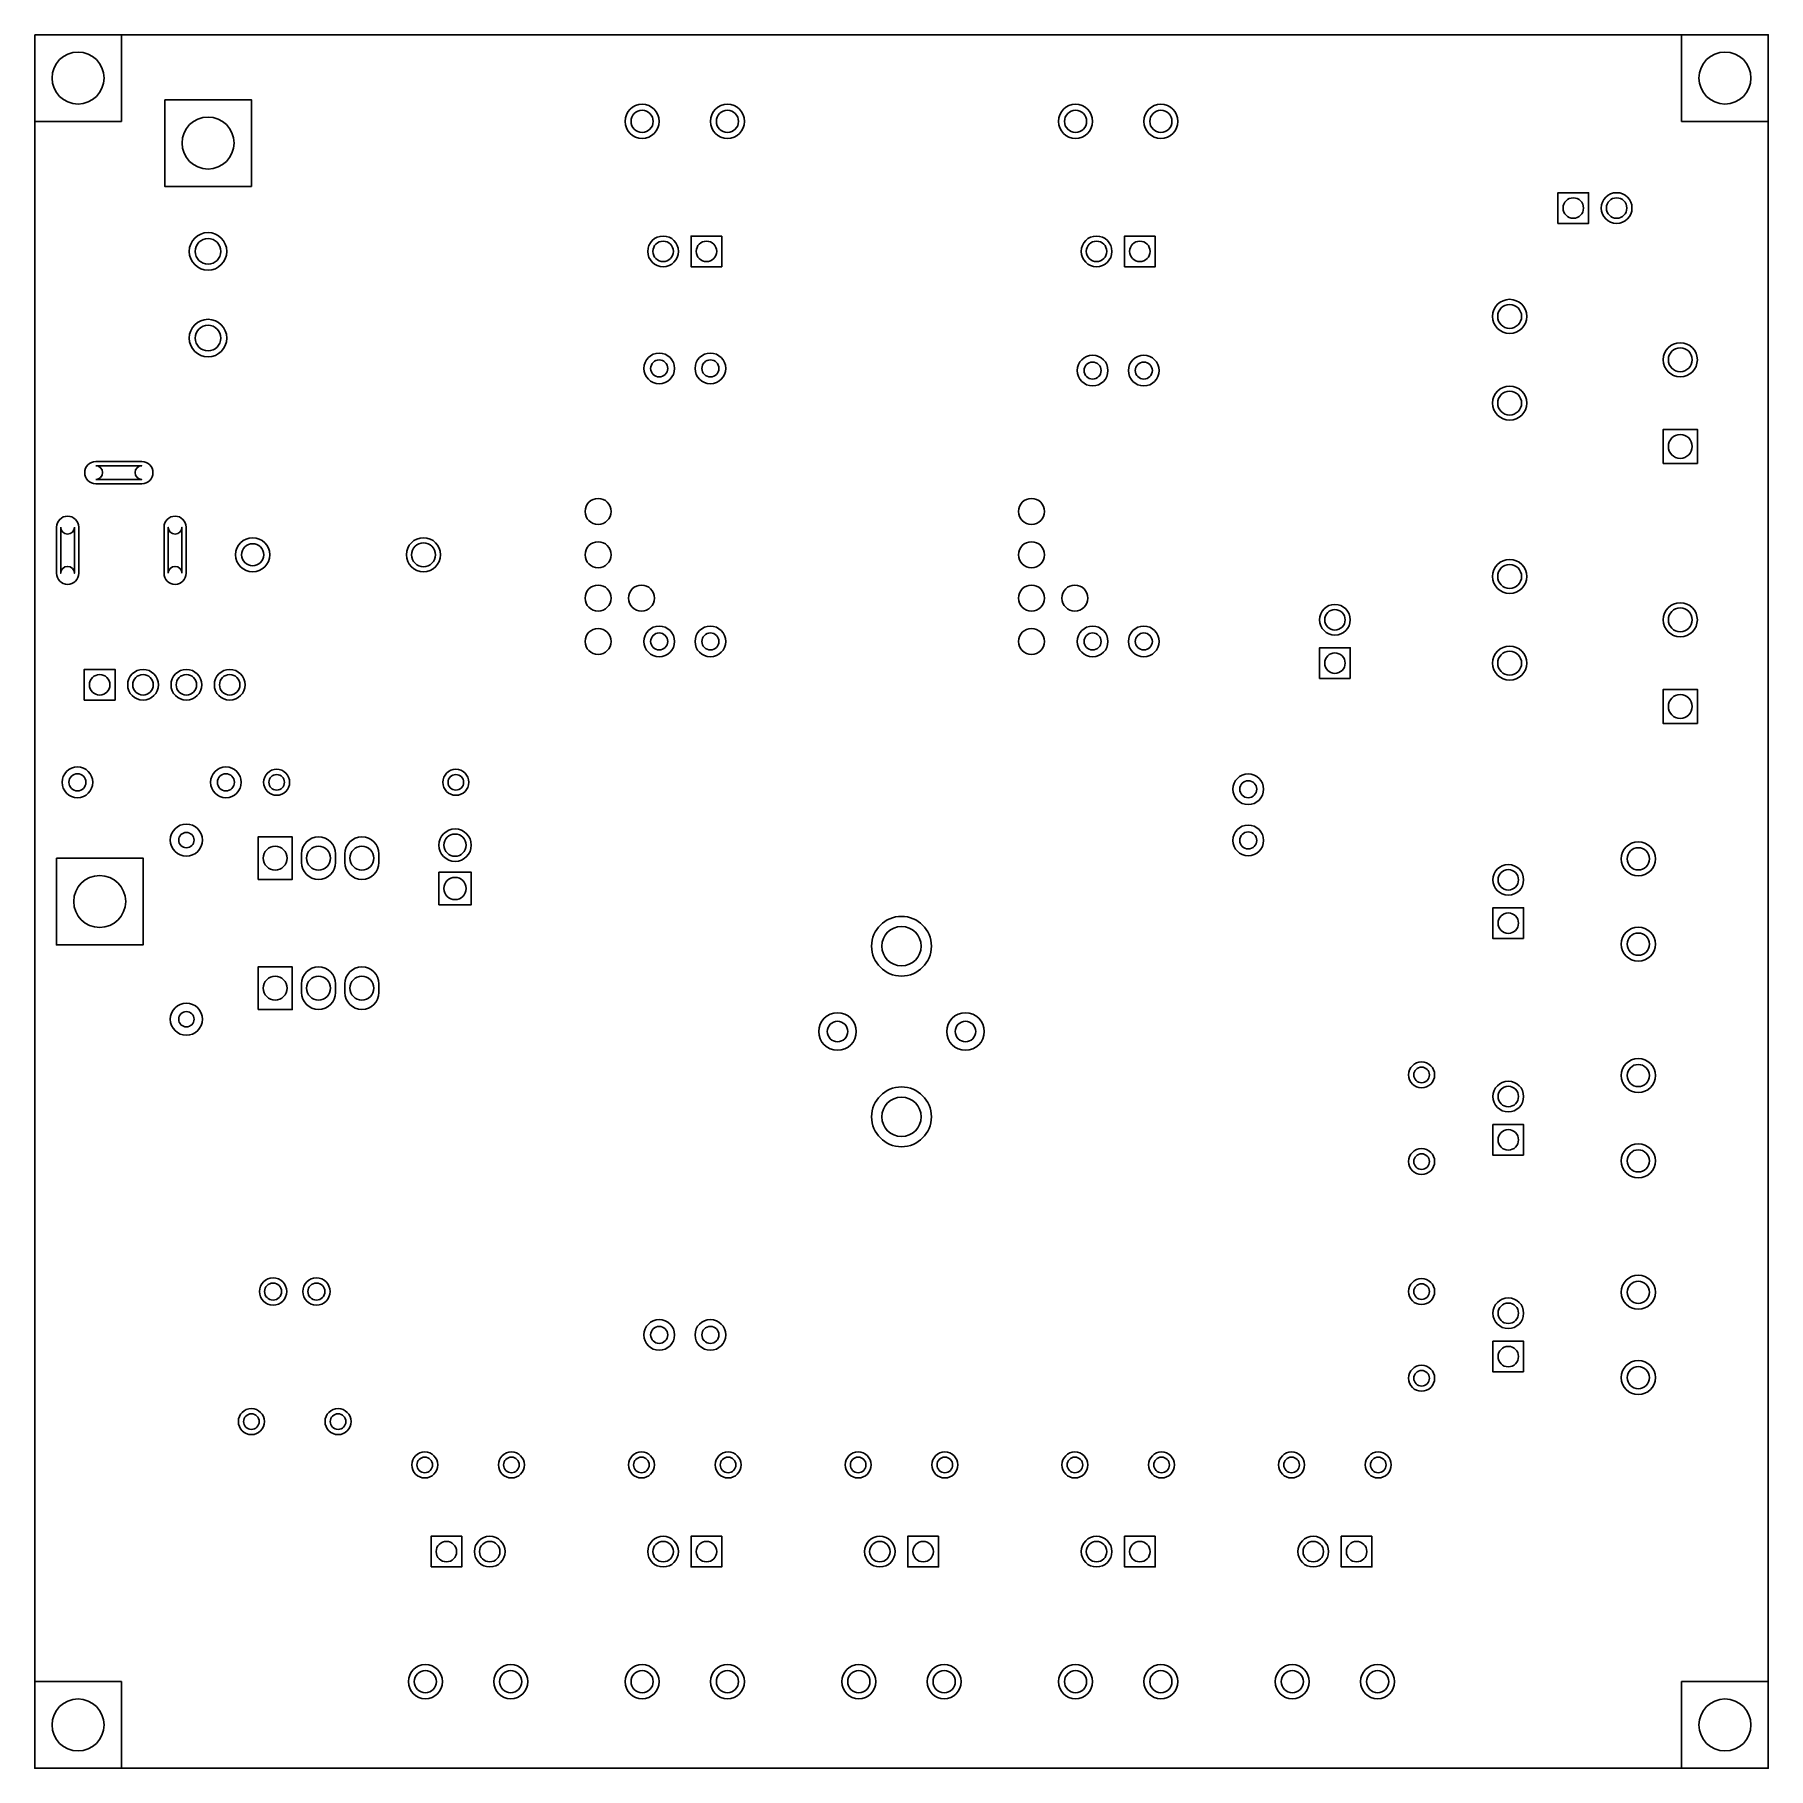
# Model space of a CAD drawing. Header units: millimetres. Extents: x 0 to 4000, y -4000 to 0.
import ezdxf

# ---------------------------------------------------------------- set-up
doc = ezdxf.new("R2010")
doc.units = ezdxf.units.MM

msp = doc.modelspace()

# ---------------------------------------------------------------- linework, layer by layer
for points in [[(0, 0), (4000, 0), (4000, -4000), (0, -4000), (0, 0)], [(0, 0), (200, 0), (200, -200), (0, -200)], [(3800, 0), (4000, 0), (4000, -200), (3800, -200)], [(300, -150), (500, -150), (500, -350), (300, -350)], [(3514.567, -435.433), (3585.433, -435.433), (3585.433, -364.567), (3514.567, -364.567)], [(1585.433, -464.567), (1514.567, -464.567), (1514.567, -535.433), (1585.433, -535.433)], [(2585.433, -464.567), (2514.567, -464.567), (2514.567, -535.433), (2585.433, -535.433)], [(3836.22, -989.37), (3836.22, -910.63), (3757.48, -910.63), (3757.48, -989.37)], [(140.939, -994.702), (247.239, -994.702)], [(247.2395, -984.8595), (140.9405, -984.8595)], [(140.939, -1026.198), (247.239, -1026.198)], [(247.2395, -1036.0405), (140.9405, -1036.0405)], [(50.3995, -1242.6995), (50.3995, -1136.4005)], [(60.241, -1136.4), (60.241, -1242.7)], [(91.737, -1136.4), (91.737, -1242.7)], [(101.5805, -1242.6995), (101.5805, -1136.4005)], [(298.4195, -1136.4005), (298.4195, -1242.6995)], [(308.261, -1242.7), (308.261, -1136.4)], [(339.757, -1242.7), (339.757, -1136.4)], [(349.6005, -1136.4005), (349.6005, -1242.6995)], [(3035.433, -1485.433), (3035.433, -1414.567), (2964.567, -1414.567), (2964.567, -1485.433)], [(114.567, -1535.433), (185.433, -1535.433), (185.433, -1464.567), (114.567, -1464.567)], [(3836.22, -1589.37), (3836.22, -1510.63), (3757.48, -1510.63), (3757.48, -1589.37)], [(515.6, -1949.2), (594.4, -1949.2), (594.4, -1850.8), (515.6, -1850.8)], [(50, -1900), (250, -1900), (250, -2100), (50, -2100)], [(615.63, -1890.1575), (615.63, -1909.8425)], [(694.37, -1890.1575), (694.37, -1909.8425)], [(715.63, -1890.1575), (715.63, -1909.8425)], [(794.37, -1890.1575), (794.37, -1909.8425)], [(932.598, -2007.402), (932.598, -1932.599), (1007.401, -1932.599), (1007.401, -2007.402)], [(3435.433, -2085.433), (3435.433, -2014.567), (3364.567, -2014.567), (3364.567, -2085.433)], [(515.6, -2249.2), (594.4, -2249.2), (594.4, -2150.8), (515.6, -2150.8)], [(615.63, -2190.1575), (615.63, -2209.8425)], [(694.37, -2190.1575), (694.37, -2209.8425)], [(715.63, -2190.1575), (715.63, -2209.8425)], [(794.37, -2190.1575), (794.37, -2209.8425)], [(3435.433, -2585.433), (3435.433, -2514.567), (3364.567, -2514.567), (3364.567, -2585.433)], [(3435.433, -3085.433), (3435.433, -3014.567), (3364.567, -3014.567), (3364.567, -3085.433)], [(914.567, -3535.433), (985.433, -3535.433), (985.433, -3464.567), (914.567, -3464.567)], [(1585.433, -3464.567), (1514.567, -3464.567), (1514.567, -3535.433), (1585.433, -3535.433)], [(2085.433, -3464.567), (2014.567, -3464.567), (2014.567, -3535.433), (2085.433, -3535.433)], [(2585.433, -3464.567), (2514.567, -3464.567), (2514.567, -3535.433), (2585.433, -3535.433)], [(3085.433, -3464.567), (3014.567, -3464.567), (3014.567, -3535.433), (3085.433, -3535.433)], [(0, -3800), (200, -3800), (200, -4000), (0, -4000)], [(3800, -3800), (4000, -3800), (4000, -4000), (3800, -4000)]]:
    msp.add_lwpolyline(points, close=True)
for centre, radius in [((100, -100), 60), ((3900, -100), 60), ((400, -250), 60), ((1401.55, -200), 39.37), ((1401.55, -200), 25.591), ((1598.45, -200), 39.37), ((1598.45, -200), 25.591), ((2401.55, -200), 39.37), ((2401.55, -200), 25.591), ((2598.45, -200), 39.37), ((2598.45, -200), 25.591), ((3550, -400), 23.622), ((3650, -400), 35.433), ((3650, -400), 23.622), ((400, -500), 43.307), ((400, -500), 29.528), ((1450, -500), 35.433), ((1450, -500), 23.622), ((1550, -500), 23.622), ((2450, -500), 35.433), ((2450, -500), 23.622), ((2550, -500), 23.622), ((3403.15, -650), 39.37), ((3403.15, -650), 27.559), ((400, -700), 43.307), ((400, -700), 29.528), ((3796.85, -750), 39.37), ((1440.94, -770), 35.433), ((1440.942, -770.002), 19.685), ((1559.06, -770), 35.433), ((1559.062, -770.002), 19.685), ((2440.94, -775), 35.433), ((2440.94, -775), 19.685), ((2559.06, -775), 35.433), ((2559.06, -775), 19.685), ((3796.85, -750), 27.559), ((3403.15, -850), 39.37), ((3403.15, -850), 27.559), ((3796.85, -950), 27.559), ((1300, -1100), 30), ((2300, -1100), 30), ((502.95, -1200), 39.37), ((502.953, -1200), 25.591), ((897.04, -1200), 39.37), ((897.047, -1200), 27.559), ((1300, -1200), 30), ((2300, -1200), 30), ((3403.15, -1250), 39.37), ((3403.15, -1250), 27.559), ((1300, -1300), 30), ((1400, -1300), 30), ((2300, -1300), 30), ((2400, -1300), 30), ((3000, -1350), 35.433), ((3796.85, -1350), 39.37), ((3000, -1350), 23.622), ((3796.85, -1350), 27.559), ((1300, -1400), 30), ((1440.94, -1400), 35.433), ((1440.942, -1400.002), 19.685), ((1559.06, -1400), 35.433), ((1559.062, -1400.002), 19.685), ((2300, -1400), 30), ((2440.94, -1400), 35.433), ((2440.94, -1400), 19.685), ((2559.06, -1400), 35.433), ((2559.06, -1400), 19.685), ((3000, -1450), 23.622), ((3403.15, -1450), 39.37), ((3403.15, -1450), 27.559), ((150, -1500), 23.622), ((250, -1500), 35.433), ((250, -1500), 23.622), ((350, -1500), 35.433), ((350, -1500), 23.622), ((450, -1500), 35.433), ((450, -1500), 23.622), ((3796.85, -1550), 27.559), ((98.74, -1725), 35.433), ((98.738, -1725), 19.685), ((441.26, -1725), 35.433), ((441.262, -1725), 19.685), ((558.31, -1725), 30), ((558.307, -1725), 18), ((971.7, -1725), 30), ((971.693, -1725), 18), ((2800, -1740.94), 35.433), ((2800, -1740.94), 19.685), ((350, -1858.31), 37), ((970, -1870), 37.4015), ((2800, -1859.06), 35.433), ((2800, -1859.06), 19.685), ((350, -1858.307), 17.7), ((555, -1900), 27.559), ((655, -1900), 27.559), ((755, -1900), 27.559), ((970, -1870), 25.591), ((3700, -1901.55), 39.37), ((3700, -1901.55), 25.591), ((3400, -1950), 35.433), ((150, -2000), 60), ((970, -1970), 25.591), ((3400, -1950), 23.622), ((2000, -2103.15), 68.8975), ((3400, -2050), 23.622), ((2000, -2103.15), 45.276), ((3700, -2098.45), 39.37), ((3700, -2098.45), 25.591), ((555, -2200), 27.559), ((655, -2200), 27.559), ((755, -2200), 27.559), ((350, -2271.69), 37), ((350, -2271.693), 17.7), ((1852.37, -2300), 43.307), ((1852.365, -2300), 23.622), ((2147.64, -2300), 43.307), ((2147.635, -2300), 23.622), ((3200, -2400), 30), ((3200, -2400), 18), ((3700, -2401.55), 39.37), ((3700, -2401.55), 25.591), ((2000, -2496.85), 68.8975), ((3400, -2450), 35.433), ((3400, -2450), 23.622), ((2000, -2496.85), 45.276), ((3400, -2550), 23.622), ((3700, -2598.45), 39.37), ((3200, -2600), 30), ((3200, -2600), 18), ((3700, -2598.45), 25.591), ((550, -2900), 31.496), ((650, -2900), 31.496), ((3200, -2900), 30), ((3700, -2901.55), 39.37), ((3700, -2901.55), 25.591), ((550, -2900), 19.685), ((650, -2900), 19.685), ((3200, -2900), 18), ((3400, -2950), 35.433), ((3400, -2950), 23.622), ((1440.94, -3000), 35.433), ((1440.94, -3000), 19.685), ((1559.06, -3000), 35.433), ((1559.06, -3000), 19.685), ((3400, -3050), 23.622), ((3200, -3100), 30), ((3700, -3098.45), 39.37), ((3700, -3098.45), 25.591), ((3200, -3100), 18), ((500, -3200), 30), ((500, -3200), 18), ((700, -3200), 30), ((700, -3200), 18), ((900, -3300), 30), ((1100, -3300), 30), ((1400, -3300), 30), ((1600, -3300), 30), ((1900, -3300), 30), ((2100, -3300), 30), ((2400, -3300), 30), ((2600, -3300), 30), ((2900, -3300), 30), ((3100, -3300), 30), ((900, -3300), 18), ((1100, -3300), 18), ((1400, -3300), 18), ((1600, -3300), 18), ((1900, -3300), 18), ((2100, -3300), 18), ((2400, -3300), 18), ((2600, -3300), 18), ((2900, -3300), 18), ((3100, -3300), 18), ((950, -3500), 23.622), ((1050, -3500), 35.433), ((1050, -3500), 23.622), ((1450, -3500), 35.433), ((1450, -3500), 23.622), ((1550, -3500), 23.622), ((1950, -3500), 35.433), ((1950, -3500), 23.622), ((2050, -3500), 23.622), ((2450, -3500), 35.433), ((2450, -3500), 23.622), ((2550, -3500), 23.622), ((2950, -3500), 35.433), ((2950, -3500), 23.622), ((3050, -3500), 23.622), ((901.55, -3800), 39.37), ((901.55, -3800), 25.591), ((1098.45, -3800), 39.37), ((1098.45, -3800), 25.591), ((1401.55, -3800), 39.37), ((1401.55, -3800), 25.591), ((1598.45, -3800), 39.37), ((1598.45, -3800), 25.591), ((1901.55, -3800), 39.37), ((1901.55, -3800), 25.591), ((2098.45, -3800), 39.37), ((2098.45, -3800), 25.591), ((2401.55, -3800), 39.37), ((2401.55, -3800), 25.591), ((2598.45, -3800), 39.37), ((2598.45, -3800), 25.591), ((2901.55, -3800), 39.37), ((2901.55, -3800), 25.591), ((3098.45, -3800), 39.37), ((3098.45, -3800), 25.591), ((100, -3900), 60), ((3900, -3900), 60)]:
    msp.add_circle(centre, radius)
for centre, radius, start, end in [((140.9405, -1010.45), 25.5905, 90, 270), ((140.939, -1010.45), 15.748, 270, 90), ((247.239, -1010.45), 15.748, 90, 270), ((247.2395, -1010.45), 25.5905, 270, 90), ((75.99, -1136.4005), 25.5905, 360, 540), ((324.01, -1136.4005), 25.5905, 360, 180), ((75.989, -1136.4), 15.748, 540, 360), ((324.009, -1136.4), 15.748, 180, 360), ((75.989, -1242.7), 15.748, 360, 540), ((324.009, -1242.7), 15.748, 360, 180), ((75.99, -1242.6995), 25.5905, 540, 360), ((324.01, -1242.6995), 25.5905, 180, 360), ((655, -1890.1575), 39.37, 360, 180), ((755, -1890.1575), 39.37, 360, 180), ((655, -1909.8425), 39.37, 180, 360), ((755, -1909.8425), 39.37, 180, 360), ((655, -2190.1575), 39.37, 360, 180), ((755, -2190.1575), 39.37, 360, 180), ((655, -2209.8425), 39.37, 180, 360), ((755, -2209.8425), 39.37, 180, 360)]:
    msp.add_arc(centre, radius, start, end)

doc.saveas('drawing.dxf')
